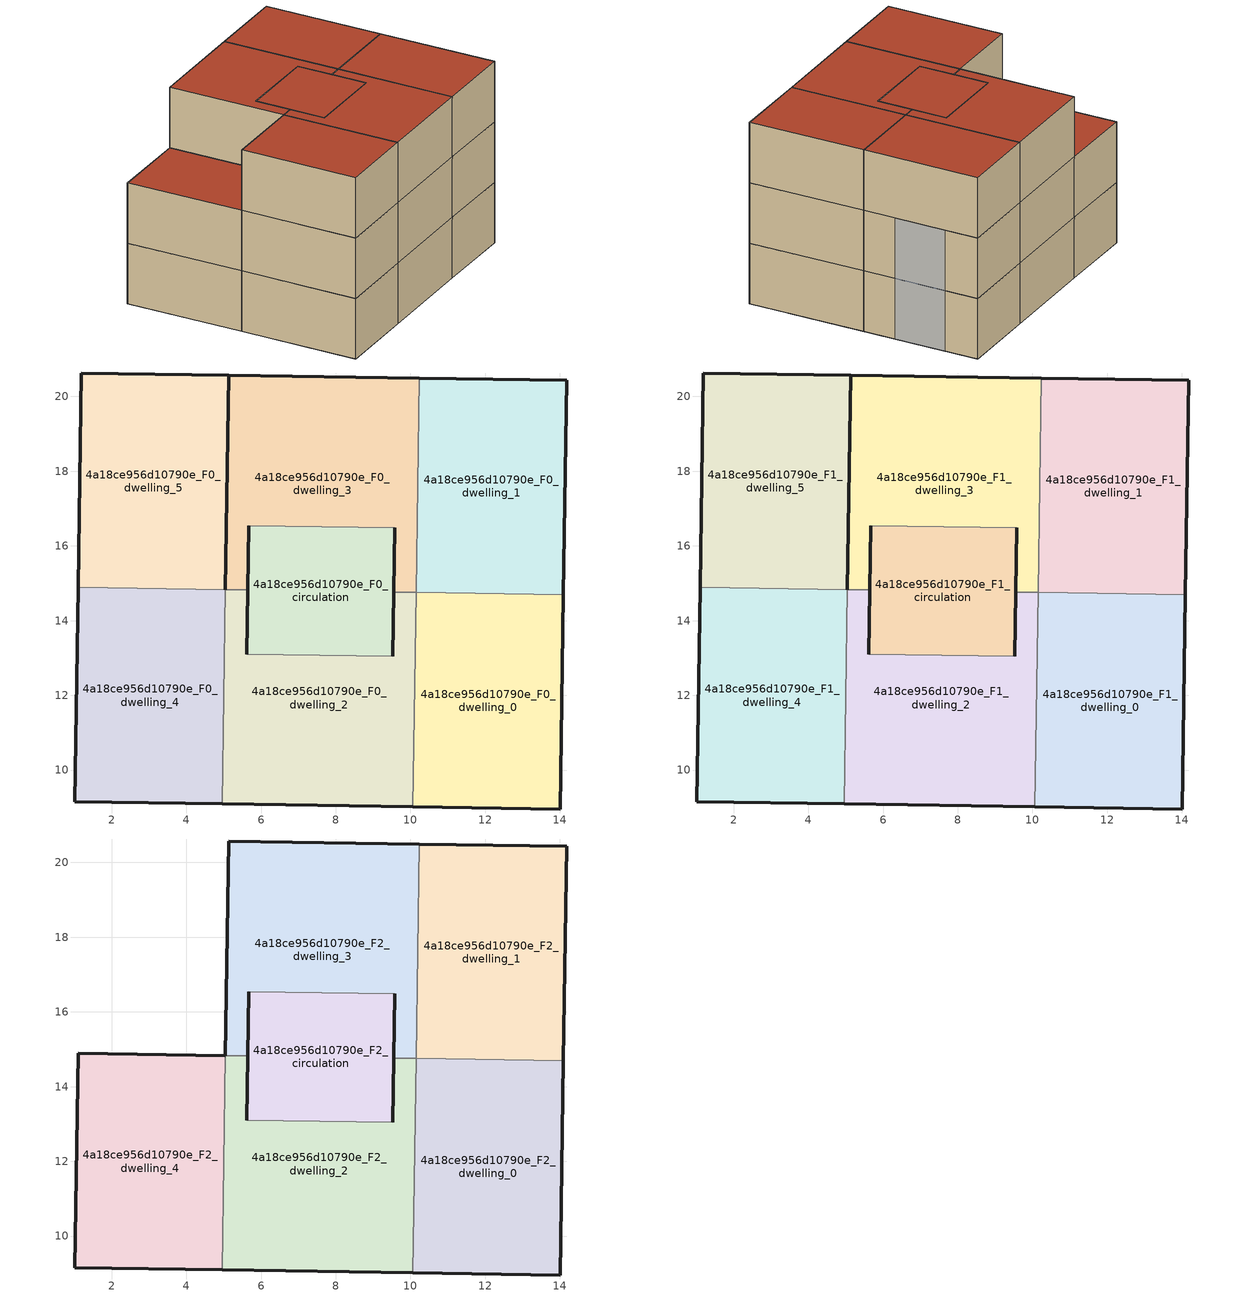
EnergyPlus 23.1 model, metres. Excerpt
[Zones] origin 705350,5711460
4a18ce956d10790e_F0_dwelling_0
 floor ground (EU_floor_Construction): 14.01,8.96 14.1,14.69 10.15,14.75 10.07,9.02 z0
 wall outside (EU_wall_Construction): 14.1,14.69 14.01,8.96 10.07,9.02 z0:3
 wall to 4a18ce956d10790e_F0_dwelling_2 (EU_wall_Construction): 10.07,9.02 10.15,14.75 z0:3
 wall to 4a18ce956d10790e_F0_dwelling_1 (EU_wall_Construction): 10.15,14.75 14.1,14.69 z0:3
4a18ce956d10790e_F0_dwelling_1
 floor ground (EU_floor_Construction): 14.1,14.69 14.18,20.43 10.24,20.49 10.15,14.75 z0
 wall outside (EU_wall_Construction): 10.24,20.49 14.18,20.43 14.1,14.69 z0:3
 wall to 4a18ce956d10790e_F0_dwelling_3 (EU_wall_Construction): 10.15,14.75 10.24,20.49 z0:3
4a18ce956d10790e_F0_dwelling_2
 floor ground (EU_floor_Construction): 10.07,9.02 10.15,14.75 9.55,14.76 9.52,13.04 5.62,13.1 5.65,14.82 5.04,14.83 4.95,9.1 z0
 wall outside (EU_wall_Construction): 5.65,14.82 5.62,13.1 / 9.52,13.04 9.55,14.76 / 10.07,9.02 4.95,9.1 z0:3
 wall to 4a18ce956d10790e_F0_dwelling_4 (EU_wall_Construction): 4.95,9.1 5.04,14.83 z0:3
 wall to 4a18ce956d10790e_F0_dwelling_3 (EU_wall_Construction): 5.04,14.83 5.65,14.82 / 9.55,14.76 10.15,14.75 z0:3
 wall to 4a18ce956d10790e_F0_circulation (EU_wall_Construction): 5.62,13.1 9.52,13.04 z0:3
4a18ce956d10790e_F0_dwelling_3
 floor ground (EU_floor_Construction): 10.15,14.75 10.24,20.49 5.13,20.57 5.04,14.83 5.65,14.82 5.68,16.54 9.57,16.49 9.55,14.76 z0
 wall outside (EU_wall_Construction): 9.55,14.76 9.57,16.49 / 5.68,16.54 5.65,14.82 / 5.04,14.83 5.13,20.57 10.24,20.49 z0:3
 wall to 4a18ce956d10790e_F0_circulation (EU_wall_Construction): 9.57,16.49 5.67,16.54 z0:3
4a18ce956d10790e_F0_dwelling_4
 floor ground (EU_floor_Construction): 4.95,9.1 5.04,14.83 1.1,14.89 1.01,9.16 z0
 wall outside (EU_wall_Construction): 4.95,9.1 1.01,9.16 1.1,14.89 z0:3
 wall to 4a18ce956d10790e_F0_dwelling_5 (EU_wall_Construction): 1.1,14.89 5.04,14.83 z0:3
4a18ce956d10790e_F0_dwelling_5
 floor ground (EU_floor_Construction): 5.04,14.83 5.13,20.57 1.19,20.63 1.1,14.89 z0
 wall outside (EU_wall_Construction): 1.1,14.89 1.19,20.63 5.13,20.57 5.04,14.83 z0:3
4a18ce956d10790e_F0_circulation
 floor ground (EU_floor_Construction): 9.52,13.04 9.57,16.49 5.68,16.54 5.62,13.1 z0
 wall outside (EU_wall_Construction): 9.57,16.49 9.52,13.04 / 5.62,13.1 5.68,16.54 z0:3
4a18ce956d10790e_F1_dwelling_0
 floor to 4a18ce956d10790e_F0_dwelling_0 (EU_floor_Construction): 14.01,8.96 14.1,14.69 10.15,14.75 10.07,9.02 z3
 wall outside (EU_wall_Construction): 14.1,14.69 14.01,8.96 10.07,9.02 z3:6
 wall to 4a18ce956d10790e_F1_dwelling_2 (EU_wall_Construction): 10.07,9.02 10.15,14.75 z3:6
 wall to 4a18ce956d10790e_F1_dwelling_1 (EU_wall_Construction): 10.15,14.75 14.1,14.69 z3:6
4a18ce956d10790e_F1_dwelling_1
 floor to 4a18ce956d10790e_F0_dwelling_1 (EU_floor_Construction): 14.1,14.69 14.18,20.43 10.24,20.49 10.15,14.75 z3
 wall outside (EU_wall_Construction): 10.24,20.49 14.18,20.43 14.1,14.69 z3:6
 wall to 4a18ce956d10790e_F1_dwelling_3 (EU_wall_Construction): 10.15,14.75 10.24,20.49 z3:6
4a18ce956d10790e_F1_dwelling_2
 floor to 4a18ce956d10790e_F0_dwelling_2 (EU_floor_Construction): 10.07,9.02 10.15,14.75 9.55,14.76 9.52,13.04 5.62,13.1 5.65,14.82 5.04,14.83 4.95,9.1 z3
 wall outside (EU_wall_Construction): 5.65,14.82 5.62,13.1 / 9.52,13.04 9.55,14.76 / 10.07,9.02 4.95,9.1 z3:6
 wall to 4a18ce956d10790e_F1_dwelling_4 (EU_wall_Construction): 4.95,9.1 5.04,14.83 z3:6
 wall to 4a18ce956d10790e_F1_dwelling_3 (EU_wall_Construction): 5.04,14.83 5.65,14.82 / 9.55,14.76 10.15,14.75 z3:6
 wall to 4a18ce956d10790e_F1_circulation (EU_wall_Construction): 5.62,13.1 9.52,13.04 z3:6
4a18ce956d10790e_F1_dwelling_3
 floor to 4a18ce956d10790e_F0_dwelling_3 (EU_floor_Construction): 10.15,14.75 10.24,20.49 5.13,20.57 5.04,14.83 5.65,14.82 5.67,16.54 9.57,16.49 9.55,14.76 z3
 wall outside (EU_wall_Construction): 9.55,14.76 9.57,16.49 / 5.68,16.54 5.65,14.82 / 5.04,14.83 5.13,20.57 10.24,20.49 z3:6
 wall to 4a18ce956d10790e_F1_circulation (EU_wall_Construction): 9.57,16.49 5.67,16.54 z3:6
4a18ce956d10790e_F1_dwelling_4
 floor to 4a18ce956d10790e_F0_dwelling_4 (EU_floor_Construction): 4.95,9.1 5.04,14.83 1.1,14.89 1.01,9.16 z3
 wall outside (EU_wall_Construction): 4.95,9.1 1.01,9.16 1.1,14.89 z3:6
 wall to 4a18ce956d10790e_F1_dwelling_5 (EU_wall_Construction): 1.1,14.89 5.04,14.83 z3:6
4a18ce956d10790e_F1_dwelling_5
 floor to 4a18ce956d10790e_F0_dwelling_5 (EU_floor_Construction): 5.04,14.83 5.13,20.57 1.19,20.63 1.1,14.89 z3
 wall outside (EU_wall_Construction): 1.1,14.89 1.19,20.63 5.13,20.57 5.04,14.83 z3:6
 roof outside (EU_roof_Construction): 5.13,20.57 5.04,14.83 1.1,14.89 1.19,20.63 z6
4a18ce956d10790e_F1_circulation
 floor to 4a18ce956d10790e_F0_circulation (EU_floor_Construction): 9.52,13.04 9.57,16.49 5.67,16.54 5.62,13.1 z3
 wall outside (EU_wall_Construction): 9.57,16.49 9.52,13.04 / 5.62,13.1 5.68,16.54 z3:6
4a18ce956d10790e_F2_dwelling_0
 floor to 4a18ce956d10790e_F1_dwelling_0 (EU_floor_Construction): 14.01,8.96 14.1,14.69 10.15,14.75 10.07,9.02 z6
 wall outside (EU_wall_Construction): 14.1,14.69 14.01,8.96 10.07,9.02 z6:9
 wall to 4a18ce956d10790e_F2_dwelling_2 (EU_wall_Construction): 10.07,9.02 10.15,14.75 z6:9
 wall to 4a18ce956d10790e_F2_dwelling_1 (EU_wall_Construction): 10.15,14.75 14.1,14.69 z6:9
 roof outside (EU_roof_Construction): 14.1,14.69 14.01,8.96 10.07,9.02 10.15,14.75 z9
4a18ce956d10790e_F2_dwelling_1
 floor to 4a18ce956d10790e_F1_dwelling_1 (EU_floor_Construction): 14.1,14.69 14.18,20.43 10.24,20.49 10.15,14.75 z6
 wall outside (EU_wall_Construction): 10.24,20.49 14.18,20.43 14.1,14.69 z6:9
 wall to 4a18ce956d10790e_F2_dwelling_3 (EU_wall_Construction): 10.15,14.75 10.24,20.49 z6:9
 roof outside (EU_roof_Construction): 14.18,20.43 14.1,14.69 10.15,14.75 10.24,20.49 z9
4a18ce956d10790e_F2_dwelling_2
 floor to 4a18ce956d10790e_F1_dwelling_2 (EU_floor_Construction): 10.07,9.02 10.15,14.75 9.55,14.76 9.52,13.04 5.62,13.1 5.65,14.82 5.04,14.83 4.95,9.1 z6
 wall outside (EU_wall_Construction): 5.65,14.82 5.62,13.1 / 9.52,13.04 9.55,14.76 / 10.07,9.02 4.95,9.1 z6:9
 wall to 4a18ce956d10790e_F2_dwelling_4 (EU_wall_Construction): 4.95,9.1 5.04,14.83 z6:9
 wall to 4a18ce956d10790e_F2_dwelling_3 (EU_wall_Construction): 5.04,14.83 5.65,14.82 / 9.55,14.76 10.15,14.75 z6:9
 wall to 4a18ce956d10790e_F2_circulation (EU_wall_Construction): 5.62,13.1 9.52,13.04 z6:9
 roof outside (EU_roof_Construction): 10.15,14.75 10.07,9.02 4.95,9.1 5.04,14.83 5.65,14.82 5.62,13.1 9.52,13.04 9.55,14.76 z9
4a18ce956d10790e_F2_dwelling_3
 floor to 4a18ce956d10790e_F1_dwelling_3 (EU_floor_Construction): 10.15,14.75 10.24,20.49 5.13,20.57 5.04,14.83 5.65,14.82 5.67,16.54 9.57,16.49 9.55,14.76 z6
 wall outside (EU_wall_Construction): 9.55,14.76 9.57,16.49 / 5.68,16.54 5.65,14.82 / 5.04,14.83 5.13,20.57 10.24,20.49 z6:9
 wall to 4a18ce956d10790e_F2_circulation (EU_wall_Construction): 9.57,16.49 5.67,16.54 z6:9
 roof outside (EU_roof_Construction): 10.24,20.49 10.15,14.75 9.55,14.76 9.57,16.49 5.68,16.54 5.65,14.82 5.04,14.83 5.13,20.57 z9
4a18ce956d10790e_F2_dwelling_4
 floor to 4a18ce956d10790e_F1_dwelling_4 (EU_floor_Construction): 4.95,9.1 5.04,14.83 1.1,14.89 1.01,9.16 z6
 wall outside (EU_wall_Construction): 4.95,9.1 1.01,9.16 1.1,14.89 5.04,14.83 z6:9
 roof outside (EU_roof_Construction): 5.04,14.83 4.95,9.1 1.01,9.16 1.1,14.89 z9
4a18ce956d10790e_F2_circulation
 floor to 4a18ce956d10790e_F1_circulation (EU_floor_Construction): 9.52,13.04 9.57,16.49 5.67,16.54 5.62,13.1 z6
 wall outside (EU_wall_Construction): 9.57,16.49 9.52,13.04 / 5.62,13.1 5.68,16.54 z6:9
 roof outside (EU_roof_Construction): 9.57,16.49 9.52,13.04 5.62,13.1 5.68,16.54 z9
shading: 14.03,10.91 14.16,18.78 z0:6
[Building]
EU S2 Campaign: North Axis=0; Terrain=City; Solar Distribution=FullExterior
[Site:Location]
London: Latitude=51.5; Longitude=-0.5; Time Zone=0; Elevation=25
[SizingPeriod:WeatherFileDays]
AnnualSizingPeriod: Begin Month=1; Begin Day of Month=1; End Month=12; End Day of Month=31; Day of Week for Start Day=Monday; Use Weather File Daylight Saving Period=No; Use Weather File Rain and Snow Indicators=No
[MATERIAL]
EU_InternalMass_Material: Roughness=MediumRough; Thickness=0.1; Conductivity=1; Density=1800; Specific Heat=900; Thermal Absorptance=0.9; Solar Absorptance=0.7; Visible Absorptance=0.7
[MATERIAL:NOMASS] Roughness=MediumRough; Thermal Absorptance=0.9; Solar Absorptance=0.7; Visible Absorptance=0.7
Name | Thermal Resistance
EU_wall_NoMass | 1.04674
EU_roof_NoMass | 4.32442
EU_floor_NoMass | 2.04616
[CONSTRUCTION]
EU_wall_Construction: EU_wall_NoMass
EU_roof_Construction: EU_roof_NoMass
EU_floor_Construction: EU_floor_NoMass
EU_InternalMass_Construction: EU_InternalMass_Material
[ZONE] Type=1; Multiplier=1; Ceiling Height=autocalculate; Floor Area=autocalculate; Part of Total Floor Area=Yes
Name | Volume
4a18ce956d10790e_F0_dwelling_0; 4a18ce956d10790e_F1_dwelling_0; 4a18ce956d10790e_F2_dwelling_0; 4a18ce956d10790e_F0_dwelling_1; 4a18ce956d10790e_F1_dwelling_1; 4a18ce956d10790e_F2_dwelling_1 | 67.8618
4a18ce956d10790e_F0_dwelling_2 | 67.8523
4a18ce956d10790e_F1_dwelling_2; 4a18ce956d10790e_F2_dwelling_2 | 67.8508
4a18ce956d10790e_F0_dwelling_3; 4a18ce956d10790e_F1_dwelling_3; 4a18ce956d10790e_F2_dwelling_3 | 67.8545
4a18ce956d10790e_F0_dwelling_4 | 67.856
4a18ce956d10790e_F1_dwelling_4; 4a18ce956d10790e_F2_dwelling_4; 4a18ce956d10790e_F0_dwelling_5; 4a18ce956d10790e_F1_dwelling_5 | 67.8552
4a18ce956d10790e_F0_circulation | 40.2656
4a18ce956d10790e_F1_circulation; 4a18ce956d10790e_F2_circulation | 40.2649
[INTERNALMASS] Construction=EU_InternalMass_Construction
Name | Zone or ZoneList | Surface Area
4a18ce956d10790e_F0_dwelling_0_EU_InternalMass | 4a18ce956d10790e_F0_dwelling_0 | 22.6191
4a18ce956d10790e_F0_dwelling_1_EU_InternalMass | 4a18ce956d10790e_F0_dwelling_1 | 22.6191
4a18ce956d10790e_F0_dwelling_2_EU_InternalMass | 4a18ce956d10790e_F0_dwelling_2 | 22.6191
4a18ce956d10790e_F0_dwelling_3_EU_InternalMass | 4a18ce956d10790e_F0_dwelling_3 | 22.6191
4a18ce956d10790e_F0_dwelling_4_EU_InternalMass | 4a18ce956d10790e_F0_dwelling_4 | 22.6191
4a18ce956d10790e_F0_dwelling_5_EU_InternalMass | 4a18ce956d10790e_F0_dwelling_5 | 22.6191
4a18ce956d10790e_F1_dwelling_0_EU_InternalMass | 4a18ce956d10790e_F1_dwelling_0 | 22.6191
4a18ce956d10790e_F1_dwelling_1_EU_InternalMass | 4a18ce956d10790e_F1_dwelling_1 | 22.6191
4a18ce956d10790e_F1_dwelling_2_EU_InternalMass | 4a18ce956d10790e_F1_dwelling_2 | 22.6191
4a18ce956d10790e_F1_dwelling_3_EU_InternalMass | 4a18ce956d10790e_F1_dwelling_3 | 22.6191
4a18ce956d10790e_F1_dwelling_4_EU_InternalMass | 4a18ce956d10790e_F1_dwelling_4 | 22.6191
4a18ce956d10790e_F1_dwelling_5_EU_InternalMass | 4a18ce956d10790e_F1_dwelling_5 | 22.6191
4a18ce956d10790e_F2_dwelling_0_EU_InternalMass | 4a18ce956d10790e_F2_dwelling_0 | 22.6191
4a18ce956d10790e_F2_dwelling_1_EU_InternalMass | 4a18ce956d10790e_F2_dwelling_1 | 22.6191
4a18ce956d10790e_F2_dwelling_2_EU_InternalMass | 4a18ce956d10790e_F2_dwelling_2 | 45.2382
4a18ce956d10790e_F2_dwelling_3_EU_InternalMass | 4a18ce956d10790e_F2_dwelling_3 | 22.6191
4a18ce956d10790e_F2_dwelling_4_EU_InternalMass | 4a18ce956d10790e_F2_dwelling_4 | 22.6191
[OTHEREQUIPMENT] Fuel Type=Electricity; Design Level Calculation Method=Watts/Area; Power per Zone Floor Area=1; Fraction Latent=0; Fraction Radiant=0; Fraction Lost=0; Carbon Dioxide Generation Rate=0; EndUse Subcategory=EU_Step8_InternalGains
Name | Zone or ZoneList or Space or SpaceList | Schedule
EU_Step8_InternalGain_4a18ce956d10790e_F0_dwelling_0_f000 | 4a18ce956d10790e_F0_dwelling_0 | EU_Step8_GainSchedule_4a18ce956d10790e_F0_dwelling_0_f000
EU_Step8_InternalGain_4a18ce956d10790e_F0_dwelling_1_f000 | 4a18ce956d10790e_F0_dwelling_1 | EU_Step8_GainSchedule_4a18ce956d10790e_F0_dwelling_1_f000
EU_Step8_InternalGain_4a18ce956d10790e_F0_dwelling_2_f000 | 4a18ce956d10790e_F0_dwelling_2 | EU_Step8_GainSchedule_4a18ce956d10790e_F0_dwelling_2_f000
EU_Step8_InternalGain_4a18ce956d10790e_F0_dwelling_3_f000 | 4a18ce956d10790e_F0_dwelling_3 | EU_Step8_GainSchedule_4a18ce956d10790e_F0_dwelling_3_f000
EU_Step8_InternalGain_4a18ce956d10790e_F0_dwelling_4_f000 | 4a18ce956d10790e_F0_dwelling_4 | EU_Step8_GainSchedule_4a18ce956d10790e_F0_dwelling_4_f000
EU_Step8_InternalGain_4a18ce956d10790e_F0_dwelling_5_f000 | 4a18ce956d10790e_F0_dwelling_5 | EU_Step8_GainSchedule_4a18ce956d10790e_F0_dwelling_5_f000
EU_Step8_InternalGain_4a18ce956d10790e_F1_dwelling_0_f000 | 4a18ce956d10790e_F1_dwelling_0 | EU_Step8_GainSchedule_4a18ce956d10790e_F1_dwelling_0_f000
EU_Step8_InternalGain_4a18ce956d10790e_F1_dwelling_1_f000 | 4a18ce956d10790e_F1_dwelling_1 | EU_Step8_GainSchedule_4a18ce956d10790e_F1_dwelling_1_f000
EU_Step8_InternalGain_4a18ce956d10790e_F1_dwelling_2_f000 | 4a18ce956d10790e_F1_dwelling_2 | EU_Step8_GainSchedule_4a18ce956d10790e_F1_dwelling_2_f000
EU_Step8_InternalGain_4a18ce956d10790e_F1_dwelling_3_f000 | 4a18ce956d10790e_F1_dwelling_3 | EU_Step8_GainSchedule_4a18ce956d10790e_F1_dwelling_3_f000
EU_Step8_InternalGain_4a18ce956d10790e_F1_dwelling_4_f000 | 4a18ce956d10790e_F1_dwelling_4 | EU_Step8_GainSchedule_4a18ce956d10790e_F1_dwelling_4_f000
EU_Step8_InternalGain_4a18ce956d10790e_F1_dwelling_5_f000 | 4a18ce956d10790e_F1_dwelling_5 | EU_Step8_GainSchedule_4a18ce956d10790e_F1_dwelling_5_f000
EU_Step8_InternalGain_4a18ce956d10790e_F2_dwelling_0_f000 | 4a18ce956d10790e_F2_dwelling_0 | EU_Step8_GainSchedule_4a18ce956d10790e_F2_dwelling_0_f000
EU_Step8_InternalGain_4a18ce956d10790e_F2_dwelling_1_f000 | 4a18ce956d10790e_F2_dwelling_1 | EU_Step8_GainSchedule_4a18ce956d10790e_F2_dwelling_1_f000
EU_Step8_InternalGain_4a18ce956d10790e_F2_dwelling_2_f000 | 4a18ce956d10790e_F2_dwelling_2 | EU_Step8_GainSchedule_4a18ce956d10790e_F2_dwelling_2_f000
EU_Step8_InternalGain_4a18ce956d10790e_F2_dwelling_3_f000 | 4a18ce956d10790e_F2_dwelling_3 | EU_Step8_GainSchedule_4a18ce956d10790e_F2_dwelling_3_f000
EU_Step8_InternalGain_4a18ce956d10790e_F2_dwelling_4_f000 | 4a18ce956d10790e_F2_dwelling_4 | EU_Step8_GainSchedule_4a18ce956d10790e_F2_dwelling_4_f000
[ZONEINFILTRATION:DESIGNFLOWRATE] Schedule=EU_AlwaysOn; Design Flow Rate Calculation Method=Flow/Area; Flow Rate per Floor Area=0.0005; Constant Term Coefficient=1; Temperature Term Coefficient=0; Velocity Term Coefficient=0; Velocity Squared Term Coefficient=0
Name | Zone or ZoneList or Space or SpaceList
EU_Circulation_Infiltration_4a18ce956d10790e_F0_circulation | 4a18ce956d10790e_F0_circulation
EU_Circulation_Infiltration_4a18ce956d10790e_F1_circulation | 4a18ce956d10790e_F1_circulation
EU_Circulation_Infiltration_4a18ce956d10790e_F2_circulation | 4a18ce956d10790e_F2_circulation
[ZONEVENTILATION:DESIGNFLOWRATE] Schedule=EU_AlwaysOn; Design Flow Rate Calculation Method=AirChanges/Hour; Air Changes per Hour=0.488719; Ventilation Type=Natural; Fan Pressure Rise=0; Fan Total Efficiency=1; Constant Term Coefficient=1; Temperature Term Coefficient=0; Velocity Term Coefficient=0; Velocity Squared Term Coefficient=0; Minimum Indoor Temperature=-100; Maximum Indoor Temperature=100; Delta Temperature=-100; Minimum Outdoor Temperature=-100; Maximum Outdoor Temperature=100; Maximum Wind Speed=40
Name | Zone or ZoneList or Space or SpaceList
EU_ConstantAir_4a18ce956d10790e_F0_dwelling_0 | 4a18ce956d10790e_F0_dwelling_0
EU_ConstantAir_4a18ce956d10790e_F0_dwelling_1 | 4a18ce956d10790e_F0_dwelling_1
EU_ConstantAir_4a18ce956d10790e_F0_dwelling_2 | 4a18ce956d10790e_F0_dwelling_2
EU_ConstantAir_4a18ce956d10790e_F0_dwelling_3 | 4a18ce956d10790e_F0_dwelling_3
EU_ConstantAir_4a18ce956d10790e_F0_dwelling_4 | 4a18ce956d10790e_F0_dwelling_4
EU_ConstantAir_4a18ce956d10790e_F0_dwelling_5 | 4a18ce956d10790e_F0_dwelling_5
EU_ConstantAir_4a18ce956d10790e_F1_dwelling_0 | 4a18ce956d10790e_F1_dwelling_0
EU_ConstantAir_4a18ce956d10790e_F1_dwelling_1 | 4a18ce956d10790e_F1_dwelling_1
EU_ConstantAir_4a18ce956d10790e_F1_dwelling_2 | 4a18ce956d10790e_F1_dwelling_2
EU_ConstantAir_4a18ce956d10790e_F1_dwelling_3 | 4a18ce956d10790e_F1_dwelling_3
EU_ConstantAir_4a18ce956d10790e_F1_dwelling_4 | 4a18ce956d10790e_F1_dwelling_4
EU_ConstantAir_4a18ce956d10790e_F1_dwelling_5 | 4a18ce956d10790e_F1_dwelling_5
EU_ConstantAir_4a18ce956d10790e_F2_dwelling_0 | 4a18ce956d10790e_F2_dwelling_0
EU_ConstantAir_4a18ce956d10790e_F2_dwelling_1 | 4a18ce956d10790e_F2_dwelling_1
EU_ConstantAir_4a18ce956d10790e_F2_dwelling_2 | 4a18ce956d10790e_F2_dwelling_2
EU_ConstantAir_4a18ce956d10790e_F2_dwelling_3 | 4a18ce956d10790e_F2_dwelling_3
EU_ConstantAir_4a18ce956d10790e_F2_dwelling_4 | 4a18ce956d10790e_F2_dwelling_4
[HVACTEMPLATE:THERMOSTAT] Constant Heating Setpoint=20; Constant Cooling Setpoint=50
EU_HeatOnly_4a18ce956d10790e_F0_dwelling_0; EU_HeatOnly_4a18ce956d10790e_F0_dwelling_1; EU_HeatOnly_4a18ce956d10790e_F0_dwelling_2; EU_HeatOnly_4a18ce956d10790e_F0_dwelling_3; EU_HeatOnly_4a18ce956d10790e_F0_dwelling_4; EU_HeatOnly_4a18ce956d10790e_F0_dwelling_5; EU_HeatOnly_4a18ce956d10790e_F1_dwelling_0; EU_HeatOnly_4a18ce956d10790e_F1_dwelling_1; EU_HeatOnly_4a18ce956d10790e_F1_dwelling_2; EU_HeatOnly_4a18ce956d10790e_F1_dwelling_3; EU_HeatOnly_4a18ce956d10790e_F1_dwelling_4; EU_HeatOnly_4a18ce956d10790e_F1_dwelling_5; EU_HeatOnly_4a18ce956d10790e_F2_dwelling_0; EU_HeatOnly_4a18ce956d10790e_F2_dwelling_1; EU_HeatOnly_4a18ce956d10790e_F2_dwelling_2; EU_HeatOnly_4a18ce956d10790e_F2_dwelling_3; EU_HeatOnly_4a18ce956d10790e_F2_dwelling_4
[HVACTEMPLATE:ZONE:IDEALLOADSAIRSYSTEM] System Availability Schedule=EU_AlwaysOn; Maximum Heating Supply Air Temperature=50; Minimum Cooling Supply Air Temperature=13; Maximum Heating Supply Air Humidity Ratio=0.0156; Minimum Cooling Supply Air Humidity Ratio=0.0077; Heating Limit=NoLimit; Cooling Limit=NoLimit; Heating Availability Schedule=EU_AlwaysOn; Cooling Availability Schedule=EU_CoolingOff; Dehumidification Control Type=ConstantSensibleHeatRatio; Cooling Sensible Heat Ratio=0.7; Dehumidification Setpoint=60; Humidification Control Type=None; Humidification Setpoint=30; Outdoor Air Method=None; Outdoor Air Flow Rate per Person=0.00944; Outdoor Air Flow Rate per Zone Floor Area=0; Outdoor Air Flow Rate per Zone=0; Demand Controlled Ventilation Type=None; Outdoor Air Economizer Type=NoEconomizer; Heat Recovery Type=None; Sensible Heat Recovery Effectiveness=0.7; Latent Heat Recovery Effectiveness=0.65
Name | Template Thermostat
4a18ce956d10790e_F0_dwelling_0 | EU_HeatOnly_4a18ce956d10790e_F0_dwelling_0
4a18ce956d10790e_F0_dwelling_1 | EU_HeatOnly_4a18ce956d10790e_F0_dwelling_1
4a18ce956d10790e_F0_dwelling_2 | EU_HeatOnly_4a18ce956d10790e_F0_dwelling_2
4a18ce956d10790e_F0_dwelling_3 | EU_HeatOnly_4a18ce956d10790e_F0_dwelling_3
4a18ce956d10790e_F0_dwelling_4 | EU_HeatOnly_4a18ce956d10790e_F0_dwelling_4
4a18ce956d10790e_F0_dwelling_5 | EU_HeatOnly_4a18ce956d10790e_F0_dwelling_5
4a18ce956d10790e_F1_dwelling_0 | EU_HeatOnly_4a18ce956d10790e_F1_dwelling_0
4a18ce956d10790e_F1_dwelling_1 | EU_HeatOnly_4a18ce956d10790e_F1_dwelling_1
4a18ce956d10790e_F1_dwelling_2 | EU_HeatOnly_4a18ce956d10790e_F1_dwelling_2
4a18ce956d10790e_F1_dwelling_3 | EU_HeatOnly_4a18ce956d10790e_F1_dwelling_3
4a18ce956d10790e_F1_dwelling_4 | EU_HeatOnly_4a18ce956d10790e_F1_dwelling_4
4a18ce956d10790e_F1_dwelling_5 | EU_HeatOnly_4a18ce956d10790e_F1_dwelling_5
4a18ce956d10790e_F2_dwelling_0 | EU_HeatOnly_4a18ce956d10790e_F2_dwelling_0
4a18ce956d10790e_F2_dwelling_1 | EU_HeatOnly_4a18ce956d10790e_F2_dwelling_1
4a18ce956d10790e_F2_dwelling_2 | EU_HeatOnly_4a18ce956d10790e_F2_dwelling_2
4a18ce956d10790e_F2_dwelling_3 | EU_HeatOnly_4a18ce956d10790e_F2_dwelling_3
4a18ce956d10790e_F2_dwelling_4 | EU_HeatOnly_4a18ce956d10790e_F2_dwelling_4
[SIZING:ZONE] Zone Cooling Design Supply Air Temperature Input Method=SupplyAirTemperature; Zone Cooling Design Supply Air Temperature=13; Zone Heating Design Supply Air Temperature Input Method=SupplyAirTemperature; Zone Heating Design Supply Air Temperature=50; Zone Cooling Design Supply Air Humidity Ratio=0.008; Zone Heating Design Supply Air Humidity Ratio=0.008; Cooling Design Air Flow Method=DesignDay; Cooling Design Air Flow Rate=0; Cooling Minimum Air Flow per Zone Floor Area=0.000762; Cooling Minimum Air Flow=0; Cooling Minimum Air Flow Fraction=0.2; Heating Design Air Flow Method=DesignDay; Heating Design Air Flow Rate=0; Heating Maximum Air Flow per Zone Floor Area=0.002032; Heating Maximum Air Flow=0.141576; Heating Maximum Air Flow Fraction=0.3; Account for Dedicated Outdoor Air System=No; Dedicated Outdoor Air System Control Strategy=NeutralSupplyAir; Dedicated Outdoor Air Low Setpoint Temperature for Design=autosize; Dedicated Outdoor Air High Setpoint Temperature for Design=autosize; Zone Load Sizing Method=Sensible Load Only No Latent Load; Zone Latent Cooling Design Supply Air Humidity Ratio Input Method=HumidityRatioDifference; Zone Cooling Design Supply Air Humidity Ratio Difference=0.005; Zone Latent Heating Design Supply Air Humidity Ratio Input Method=HumidityRatioDifference; Zone Humidification Design Supply Air Humidity Ratio Difference=0.005
4a18ce956d10790e_F0_dwelling_0; 4a18ce956d10790e_F0_dwelling_1; 4a18ce956d10790e_F0_dwelling_2; 4a18ce956d10790e_F0_dwelling_3; 4a18ce956d10790e_F0_dwelling_4; 4a18ce956d10790e_F0_dwelling_5; 4a18ce956d10790e_F1_dwelling_0; 4a18ce956d10790e_F1_dwelling_1; 4a18ce956d10790e_F1_dwelling_2; 4a18ce956d10790e_F1_dwelling_3; 4a18ce956d10790e_F1_dwelling_4; 4a18ce956d10790e_F1_dwelling_5; 4a18ce956d10790e_F2_dwelling_0; 4a18ce956d10790e_F2_dwelling_1; 4a18ce956d10790e_F2_dwelling_2; 4a18ce956d10790e_F2_dwelling_3; 4a18ce956d10790e_F2_dwelling_4
[SCHEDULE:CONSTANT]
Name | Hourly Value
EU_AlwaysOn | 1
EU_CoolingOff | 0
[SCHEDULE:FILE] Column Number=1; Rows to Skip at Top=0; Number of Hours of Data=8760; Column Separator=Comma; Interpolate to Timestep=No; Minutes per Item=60; Adjust Schedule for Daylight Savings=Yes
Name | File
EU_Step8_GainSchedule_4a18ce956d10790e_F0_dwelling_0_f000 | ../../schedules/4a18ce956d10790e/4a18ce956d10790e_F0_dwelling_0_f000_gain.csv
EU_Step8_GainSchedule_4a18ce956d10790e_F0_dwelling_1_f000 | ../../schedules/4a18ce956d10790e/4a18ce956d10790e_F0_dwelling_1_f000_gain.csv
EU_Step8_GainSchedule_4a18ce956d10790e_F0_dwelling_2_f000 | ../../schedules/4a18ce956d10790e/4a18ce956d10790e_F0_dwelling_2_f000_gain.csv
EU_Step8_GainSchedule_4a18ce956d10790e_F0_dwelling_3_f000 | ../../schedules/4a18ce956d10790e/4a18ce956d10790e_F0_dwelling_3_f000_gain.csv
EU_Step8_GainSchedule_4a18ce956d10790e_F0_dwelling_4_f000 | ../../schedules/4a18ce956d10790e/4a18ce956d10790e_F0_dwelling_4_f000_gain.csv
EU_Step8_GainSchedule_4a18ce956d10790e_F0_dwelling_5_f000 | ../../schedules/4a18ce956d10790e/4a18ce956d10790e_F0_dwelling_5_f000_gain.csv
EU_Step8_GainSchedule_4a18ce956d10790e_F1_dwelling_0_f000 | ../../schedules/4a18ce956d10790e/4a18ce956d10790e_F1_dwelling_0_f000_gain.csv
EU_Step8_GainSchedule_4a18ce956d10790e_F1_dwelling_1_f000 | ../../schedules/4a18ce956d10790e/4a18ce956d10790e_F1_dwelling_1_f000_gain.csv
EU_Step8_GainSchedule_4a18ce956d10790e_F1_dwelling_2_f000 | ../../schedules/4a18ce956d10790e/4a18ce956d10790e_F1_dwelling_2_f000_gain.csv
EU_Step8_GainSchedule_4a18ce956d10790e_F1_dwelling_3_f000 | ../../schedules/4a18ce956d10790e/4a18ce956d10790e_F1_dwelling_3_f000_gain.csv
EU_Step8_GainSchedule_4a18ce956d10790e_F1_dwelling_4_f000 | ../../schedules/4a18ce956d10790e/4a18ce956d10790e_F1_dwelling_4_f000_gain.csv
EU_Step8_GainSchedule_4a18ce956d10790e_F1_dwelling_5_f000 | ../../schedules/4a18ce956d10790e/4a18ce956d10790e_F1_dwelling_5_f000_gain.csv
EU_Step8_GainSchedule_4a18ce956d10790e_F2_dwelling_0_f000 | ../../schedules/4a18ce956d10790e/4a18ce956d10790e_F2_dwelling_0_f000_gain.csv
EU_Step8_GainSchedule_4a18ce956d10790e_F2_dwelling_1_f000 | ../../schedules/4a18ce956d10790e/4a18ce956d10790e_F2_dwelling_1_f000_gain.csv
EU_Step8_GainSchedule_4a18ce956d10790e_F2_dwelling_2_f000 | ../../schedules/4a18ce956d10790e/4a18ce956d10790e_F2_dwelling_2_f000_gain.csv
EU_Step8_GainSchedule_4a18ce956d10790e_F2_dwelling_3_f000 | ../../schedules/4a18ce956d10790e/4a18ce956d10790e_F2_dwelling_3_f000_gain.csv
EU_Step8_GainSchedule_4a18ce956d10790e_F2_dwelling_4_f000 | ../../schedules/4a18ce956d10790e/4a18ce956d10790e_F2_dwelling_4_f000_gain.csv
